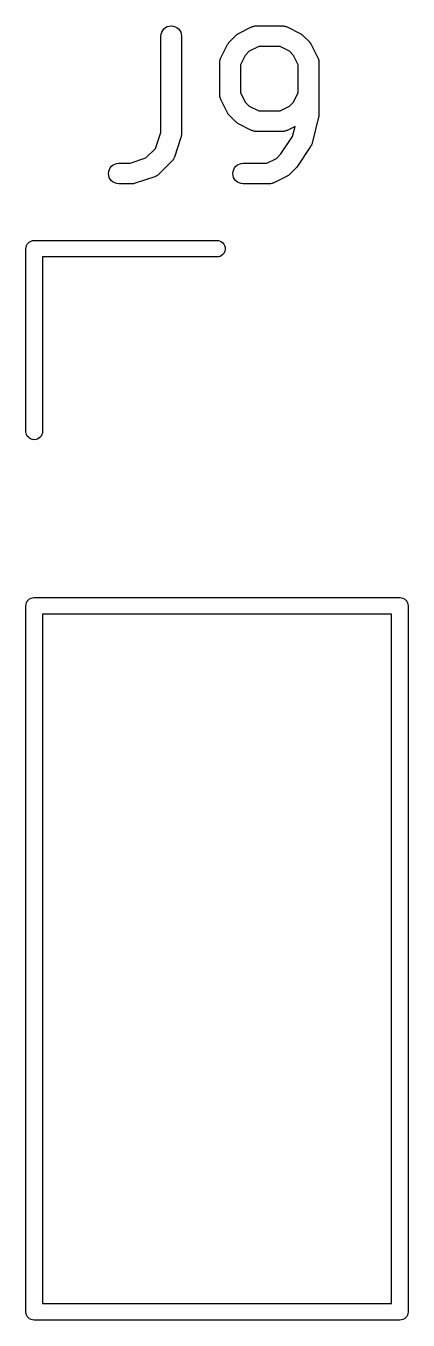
# Model space of a CAD drawing. Extents: x 0.26 to 6.88, y 0.69 to 3.68.
# Drawn here: x 4.1703 to 4.2797, y 0.9953 to 1.3662 of the extents above; entities that cross this region are included whole.
import ezdxf

# ---------------------------------------------------------------- set-up
doc = ezdxf.new("R2010")
doc.units = 0
doc.header["$MEASUREMENT"] = 0
doc.layers.add('BLACK', color=7, linetype='CONTINUOUS')

msp = doc.modelspace()

# ---------------------------------------------------------------- linework, layer by layer
at = {"layer": 'BLACK', "linetype": 'CONTINUOUS'}
for p, q in [((4.20944, 1.36496), (4.20981, 1.3654)), ((4.20981, 1.3654), (4.21026, 1.36576)), ((4.21026, 1.36576), (4.21077, 1.36603)), ((4.21077, 1.36603), (4.21132, 1.36619)), ((4.21132, 1.36619), (4.2119, 1.36624)), ((4.2119, 1.36624), (4.21247, 1.36618)), ((4.21247, 1.36618), (4.21302, 1.36601)), ((4.21302, 1.36601), (4.21353, 1.36574)), ((4.21353, 1.36574), (4.21397, 1.36537)), ((4.21397, 1.36537), (4.21434, 1.36493)), ((4.23118, 1.36406), (4.23493, 1.36593)), ((4.23493, 1.36593), (4.23497, 1.36595)), ((4.23497, 1.36595), (4.23505, 1.36598)), ((4.23505, 1.36598), (4.23512, 1.36602)), ((4.23512, 1.36602), (4.23532, 1.36608)), ((4.23532, 1.36608), (4.23551, 1.36615)), ((4.23551, 1.36615), (4.23559, 1.36616)), ((4.23559, 1.36616), (4.23568, 1.36619)), ((4.23568, 1.36619), (4.23588, 1.36621)), ((4.23588, 1.36621), (4.23608, 1.36624)), ((4.23608, 1.36624), (4.23616, 1.36624)), ((4.23616, 1.36624), (4.23625, 1.36624)), ((4.23625, 1.36624), (4.24375, 1.36624)), ((4.24375, 1.36624), (4.24379, 1.36624)), ((4.24379, 1.36624), (4.24388, 1.36623)), ((4.24388, 1.36623), (4.24396, 1.36624)), ((4.24396, 1.36624), (4.24416, 1.3662)), ((4.24416, 1.3662), (4.24436, 1.36618)), ((4.24436, 1.36618), (4.24444, 1.36615)), ((4.24444, 1.36615), (4.24453, 1.36614)), ((4.24453, 1.36614), (4.24472, 1.36607)), ((4.24472, 1.36607), (4.24491, 1.36601)), ((4.24491, 1.36601), (4.24499, 1.36596)), ((4.24499, 1.36596), (4.24507, 1.36593)), ((4.24507, 1.36593), (4.24882, 1.36406)), ((4.20892, 1.36333), (4.20899, 1.36391)), ((4.20892, 1.36329), (4.20892, 1.36333)), ((4.20892, 1.33565), (4.20892, 1.36329)), ((4.20899, 1.36391), (4.20916, 1.36446)), ((4.20916, 1.36446), (4.20944, 1.36496)), ((4.21434, 1.36493), (4.21461, 1.36442)), ((4.21461, 1.36442), (4.21477, 1.36387)), ((4.21477, 1.36387), (4.21483, 1.36329)), ((4.21483, 1.36329), (4.21483, 1.33517)), ((4.22832, 1.36138), (4.22843, 1.3615)), ((4.22843, 1.3615), (4.22854, 1.36163)), ((4.22854, 1.36163), (4.23041, 1.36351)), ((4.23041, 1.36351), (4.23044, 1.36353)), ((4.23044, 1.36353), (4.23057, 1.36364)), ((4.23057, 1.36364), (4.23069, 1.36375)), ((4.23069, 1.36375), (4.23079, 1.36382)), ((4.23079, 1.36382), (4.23089, 1.36389)), ((4.23089, 1.36389), (4.23104, 1.36397)), ((4.23104, 1.36397), (4.23118, 1.36406)), ((4.24882, 1.36406), (4.24885, 1.36404)), ((4.24885, 1.36404), (4.24899, 1.36395)), ((4.24899, 1.36395), (4.24914, 1.36387)), ((4.24914, 1.36387), (4.24923, 1.36379)), ((4.24923, 1.36379), (4.24934, 1.36373)), ((4.24934, 1.36373), (4.24946, 1.36361)), ((4.24946, 1.36361), (4.24959, 1.36351)), ((4.24959, 1.36351), (4.25146, 1.36163)), ((4.25146, 1.36163), (4.25149, 1.3616)), ((4.25149, 1.3616), (4.25159, 1.36147)), ((4.22611, 1.35711), (4.22798, 1.36086)), ((4.22798, 1.36086), (4.228, 1.3609)), ((4.228, 1.3609), (4.22809, 1.36104)), ((4.22809, 1.36104), (4.22817, 1.36119)), ((4.22817, 1.36119), (4.22825, 1.36128)), ((4.22825, 1.36128), (4.22832, 1.36138)), ((4.23305, 1.35779), (4.2317, 1.3551)), ((4.23425, 1.35899), (4.23305, 1.35779)), ((4.23695, 1.36034), (4.23425, 1.35899)), ((4.24305, 1.36034), (4.23695, 1.36034)), ((4.24575, 1.35899), (4.24305, 1.36034)), ((4.24695, 1.35779), (4.24575, 1.35899)), ((4.24829, 1.3551), (4.24695, 1.35779)), ((4.25159, 1.36147), (4.25171, 1.36135)), ((4.25171, 1.36135), (4.25177, 1.36125)), ((4.25177, 1.36125), (4.25185, 1.36115)), ((4.25185, 1.36115), (4.25192, 1.361)), ((4.25192, 1.361), (4.25201, 1.36086)), ((4.25201, 1.36086), (4.25389, 1.35711)), ((4.2258, 1.35601), (4.22584, 1.35621)), ((4.22581, 1.35592), (4.2258, 1.35601)), ((4.2258, 1.35583), (4.22581, 1.35592)), ((4.2258, 1.35579), (4.2258, 1.35583)), ((4.2258, 1.34642), (4.2258, 1.35579)), ((4.22584, 1.35621), (4.22586, 1.35641)), ((4.22586, 1.35641), (4.22589, 1.35649)), ((4.22589, 1.35649), (4.2259, 1.35658)), ((4.2259, 1.35658), (4.22597, 1.35676)), ((4.22597, 1.35676), (4.22604, 1.35696)), ((4.22604, 1.35696), (4.22608, 1.35703)), ((4.22608, 1.35703), (4.22611, 1.35711)), ((4.2317, 1.3551), (4.2317, 1.34712)), ((4.24829, 1.34712), (4.24829, 1.3551)), ((4.25389, 1.35711), (4.25391, 1.35708)), ((4.25391, 1.35708), (4.25394, 1.35699)), ((4.25394, 1.35699), (4.25398, 1.35692)), ((4.25398, 1.35692), (4.25404, 1.35672)), ((4.25404, 1.35672), (4.2541, 1.35654)), ((4.2541, 1.35654), (4.25412, 1.35645)), ((4.25412, 1.35645), (4.25414, 1.35637)), ((4.25414, 1.35637), (4.25416, 1.35617)), ((4.25416, 1.35617), (4.25419, 1.35597)), ((4.25419, 1.35597), (4.25419, 1.35588)), ((4.25419, 1.35588), (4.2542, 1.35579)), ((4.2542, 1.35579), (4.2542, 1.34079)), ((4.2317, 1.34712), (4.23305, 1.34442)), ((4.24695, 1.34442), (4.24829, 1.34712)), ((4.22581, 1.34633), (4.2258, 1.34642)), ((4.2258, 1.34625), (4.22581, 1.34633)), ((4.22583, 1.34605), (4.2258, 1.34625)), ((4.22585, 1.34585), (4.22583, 1.34605)), ((4.22588, 1.34576), (4.22585, 1.34585)), ((4.22589, 1.34568), (4.22588, 1.34576)), ((4.22596, 1.34549), (4.22589, 1.34568)), ((4.22602, 1.34529), (4.22596, 1.34549)), ((4.22606, 1.34522), (4.22602, 1.34529)), ((4.22609, 1.34514), (4.22606, 1.34522)), ((4.22611, 1.3451), (4.22609, 1.34514)), ((4.22798, 1.34135), (4.22611, 1.3451)), ((4.23305, 1.34442), (4.23425, 1.34322)), ((4.23425, 1.34322), (4.23695, 1.34187)), ((4.24305, 1.34187), (4.24575, 1.34322)), ((4.24575, 1.34322), (4.24695, 1.34442)), ((4.22807, 1.34121), (4.22798, 1.34135)), ((4.22815, 1.34106), (4.22807, 1.34121)), ((4.22822, 1.34097), (4.22815, 1.34106)), ((4.22829, 1.34086), (4.22822, 1.34097)), ((4.2284, 1.34074), (4.22829, 1.34086)), ((4.22851, 1.34061), (4.2284, 1.34074)), ((4.22854, 1.34058), (4.22851, 1.34061)), ((4.23041, 1.33871), (4.22854, 1.34058)), ((4.23695, 1.34187), (4.24305, 1.34187)), ((4.25411, 1.34008), (4.25224, 1.33258)), ((4.25412, 1.34013), (4.25411, 1.34008)), ((4.25413, 1.34018), (4.25412, 1.34013)), ((4.25416, 1.34041), (4.25413, 1.34018)), ((4.2542, 1.34065), (4.25416, 1.34041)), ((4.2542, 1.34075), (4.25419, 1.3407)), ((4.25419, 1.3407), (4.2542, 1.34065)), ((4.2542, 1.34079), (4.2542, 1.34075)), ((4.20742, 1.33114), (4.20892, 1.33565)), ((4.23054, 1.3386), (4.23041, 1.33871)), ((4.23066, 1.33849), (4.23054, 1.3386)), ((4.23076, 1.33842), (4.23066, 1.33849)), ((4.23086, 1.33834), (4.23076, 1.33842)), ((4.231, 1.33826), (4.23086, 1.33834)), ((4.23114, 1.33817), (4.231, 1.33826)), ((4.23118, 1.33815), (4.23114, 1.33817)), ((4.23493, 1.33628), (4.23118, 1.33815)), ((4.23501, 1.33625), (4.23493, 1.33628)), ((4.23509, 1.33621), (4.23501, 1.33625)), ((4.23528, 1.33615), (4.23509, 1.33621)), ((4.23547, 1.33607), (4.23528, 1.33615)), ((4.23555, 1.33606), (4.23547, 1.33607)), ((4.23563, 1.33603), (4.23555, 1.33606)), ((4.23583, 1.33601), (4.23563, 1.33603)), ((4.23603, 1.33598), (4.23583, 1.33601)), ((4.23612, 1.33598), (4.23603, 1.33598)), ((4.23621, 1.33597), (4.23612, 1.33598)), ((4.23625, 1.33597), (4.23621, 1.33597)), ((4.24375, 1.33597), (4.23625, 1.33597)), ((4.24383, 1.33598), (4.24375, 1.33597)), ((4.24392, 1.33597), (4.24383, 1.33598)), ((4.24412, 1.336), (4.24392, 1.33597)), ((4.24432, 1.33602), (4.24412, 1.336)), ((4.2444, 1.33605), (4.24432, 1.33602)), ((4.24449, 1.33606), (4.2444, 1.33605)), ((4.24468, 1.33613), (4.24449, 1.33606)), ((4.24487, 1.33619), (4.24468, 1.33613)), ((4.24495, 1.33623), (4.24487, 1.33619)), ((4.24503, 1.33626), (4.24495, 1.33623)), ((4.24507, 1.33628), (4.24503, 1.33626)), ((4.24736, 1.33743), (4.24507, 1.33628)), ((4.24663, 1.33451), (4.24736, 1.33743)), ((4.21468, 1.33424), (4.2128, 1.32861)), ((4.21471, 1.3344), (4.21468, 1.33424)), ((4.21476, 1.33456), (4.21471, 1.3344)), ((4.21478, 1.33468), (4.21476, 1.33456)), ((4.21481, 1.3348), (4.21478, 1.33468)), ((4.21483, 1.33513), (4.21481, 1.33496)), ((4.21481, 1.33496), (4.21481, 1.3348)), ((4.21483, 1.33517), (4.21483, 1.33513)), ((4.24333, 1.32955), (4.24663, 1.33451)), ((4.25192, 1.33183), (4.25183, 1.33166)), ((4.25203, 1.332), (4.25192, 1.33183)), ((4.25206, 1.33209), (4.25203, 1.332)), ((4.2521, 1.33217), (4.25206, 1.33209)), ((4.25216, 1.33236), (4.2521, 1.33217)), ((4.25223, 1.33254), (4.25216, 1.33236)), ((4.25224, 1.33258), (4.25223, 1.33254)), ((4.20015, 1.32687), (4.20466, 1.32838)), ((4.20466, 1.32838), (4.20742, 1.33114)), ((4.21263, 1.32823), (4.21255, 1.32805)), ((4.21273, 1.32841), (4.21263, 1.32823)), ((4.21275, 1.32849), (4.21273, 1.32841)), ((4.21279, 1.32857), (4.21275, 1.32849)), ((4.2128, 1.32861), (4.21279, 1.32857)), ((4.2393, 1.32687), (4.242, 1.32822)), ((4.242, 1.32822), (4.24333, 1.32955)), ((4.25183, 1.33166), (4.24808, 1.32603)), ((4.19393, 1.32394), (4.19399, 1.32452)), ((4.19399, 1.32452), (4.19416, 1.32507)), ((4.19416, 1.32507), (4.19443, 1.32557)), ((4.19443, 1.32557), (4.1948, 1.32602)), ((4.1948, 1.32602), (4.19524, 1.32638)), ((4.19524, 1.32638), (4.19575, 1.32665)), ((4.19575, 1.32665), (4.1963, 1.32682)), ((4.1963, 1.32682), (4.19688, 1.32687)), ((4.19688, 1.32687), (4.20015, 1.32687)), ((4.21209, 1.32746), (4.20834, 1.32371)), ((4.21214, 1.32753), (4.21209, 1.32746)), ((4.21221, 1.32758), (4.21214, 1.32753)), ((4.21233, 1.32775), (4.21221, 1.32758)), ((4.21246, 1.3279), (4.21233, 1.32775)), ((4.2125, 1.32798), (4.21246, 1.3279)), ((4.21255, 1.32805), (4.2125, 1.32798)), ((4.22955, 1.32394), (4.22961, 1.32452)), ((4.22961, 1.32452), (4.22978, 1.32507)), ((4.22978, 1.32507), (4.23005, 1.32557)), ((4.23005, 1.32557), (4.23042, 1.32602)), ((4.23042, 1.32602), (4.23087, 1.32638)), ((4.23087, 1.32638), (4.23137, 1.32665)), ((4.23137, 1.32665), (4.23193, 1.32682)), ((4.23193, 1.32682), (4.2325, 1.32687)), ((4.2325, 1.32687), (4.2393, 1.32687)), ((4.24771, 1.32558), (4.24584, 1.32371)), ((4.24788, 1.32579), (4.24771, 1.32558)), ((4.24806, 1.326), (4.24788, 1.32579)), ((4.24808, 1.32603), (4.24806, 1.326)), ((4.24808, 1.32603), (4.24808, 1.32603)), ((4.24808, 1.32603), (4.24808, 1.32603)), ((4.24808, 1.32603), (4.24808, 1.32603)), ((4.19398, 1.32337), (4.19393, 1.32394)), ((4.19414, 1.32282), (4.19398, 1.32337)), ((4.19441, 1.32231), (4.19414, 1.32282)), ((4.19477, 1.32186), (4.19441, 1.32231)), ((4.19521, 1.32149), (4.19477, 1.32186)), ((4.19572, 1.32121), (4.19521, 1.32149)), ((4.19626, 1.32103), (4.19572, 1.32121)), ((4.19684, 1.32097), (4.19626, 1.32103)), ((4.19688, 1.32097), (4.19684, 1.32097)), ((4.20063, 1.32097), (4.19688, 1.32097)), ((4.20079, 1.32099), (4.20063, 1.32097)), ((4.20096, 1.32099), (4.20079, 1.32099)), ((4.20108, 1.32101), (4.20096, 1.32099)), ((4.2012, 1.32103), (4.20108, 1.32101)), ((4.20136, 1.32107), (4.2012, 1.32103)), ((4.20152, 1.32111), (4.20136, 1.32107)), ((4.20156, 1.32112), (4.20152, 1.32111)), ((4.20719, 1.323), (4.20156, 1.32112)), ((4.20727, 1.32303), (4.20719, 1.323)), ((4.20735, 1.32306), (4.20727, 1.32303)), ((4.20753, 1.32315), (4.20735, 1.32306)), ((4.20771, 1.32323), (4.20753, 1.32315)), ((4.20778, 1.32328), (4.20771, 1.32323)), ((4.20786, 1.32332), (4.20778, 1.32328)), ((4.20802, 1.32345), (4.20786, 1.32332)), ((4.20818, 1.32356), (4.20802, 1.32345)), ((4.20824, 1.32363), (4.20818, 1.32356)), ((4.20831, 1.32368), (4.20824, 1.32363)), ((4.20834, 1.32371), (4.20831, 1.32368)), ((4.2296, 1.32337), (4.22955, 1.32394)), ((4.22976, 1.32282), (4.2296, 1.32337)), ((4.23003, 1.32231), (4.22976, 1.32282)), ((4.23039, 1.32186), (4.23003, 1.32231)), ((4.23083, 1.32149), (4.23039, 1.32186)), ((4.23134, 1.32121), (4.23083, 1.32149)), ((4.23189, 1.32103), (4.23134, 1.32121)), ((4.23246, 1.32097), (4.23189, 1.32103)), ((4.2325, 1.32097), (4.23246, 1.32097)), ((4.24, 1.32097), (4.2325, 1.32097)), ((4.24008, 1.32098), (4.24, 1.32097)), ((4.24017, 1.32097), (4.24008, 1.32098)), ((4.24037, 1.32101), (4.24017, 1.32097)), ((4.24057, 1.32103), (4.24037, 1.32101)), ((4.24066, 1.32105), (4.24057, 1.32103)), ((4.24074, 1.32106), (4.24066, 1.32105)), ((4.24093, 1.32113), (4.24074, 1.32106)), ((4.24112, 1.32119), (4.24093, 1.32113)), ((4.2412, 1.32123), (4.24112, 1.32119)), ((4.24128, 1.32126), (4.2412, 1.32123)), ((4.24132, 1.32128), (4.24128, 1.32126)), ((4.24507, 1.32316), (4.24132, 1.32128)), ((4.24521, 1.32324), (4.24507, 1.32316)), ((4.24536, 1.32332), (4.24521, 1.32324)), ((4.24545, 1.3234), (4.24536, 1.32332)), ((4.24556, 1.32346), (4.24545, 1.3234)), ((4.24568, 1.32358), (4.24556, 1.32346)), ((4.24581, 1.32368), (4.24568, 1.32358)), ((4.24584, 1.32371), (4.24581, 1.32368)), ((4.17026, 1.30236), (4.17031, 1.30283)), ((4.17028, 1.30225), (4.17026, 1.30236)), ((4.17028, 1.24988), (4.17028, 1.30225)), ((4.17031, 1.30283), (4.17044, 1.30327)), ((4.17044, 1.30327), (4.17066, 1.30368)), ((4.17066, 1.30368), (4.17096, 1.30404)), ((4.17096, 1.30404), (4.17132, 1.30434)), ((4.17132, 1.30434), (4.17173, 1.30456)), ((4.17173, 1.30456), (4.17217, 1.30469)), ((4.17217, 1.30469), (4.17252, 1.30472)), ((4.17252, 1.30472), (4.17264, 1.30474)), ((4.17252, 1.30472), (4.17252, 1.30472)), ((4.17264, 1.30474), (4.17275, 1.30472)), ((4.17275, 1.30472), (4.22512, 1.30472)), ((4.22512, 1.30472), (4.22546, 1.30469)), ((4.22546, 1.30469), (4.22591, 1.30456)), ((4.22591, 1.30456), (4.22632, 1.30434)), ((4.22632, 1.30434), (4.22668, 1.30404)), ((4.22668, 1.30404), (4.22697, 1.30368)), ((4.22697, 1.30368), (4.22719, 1.30327)), ((4.22719, 1.30327), (4.22733, 1.30283)), ((4.22733, 1.30283), (4.22737, 1.30236)), ((4.22737, 1.30236), (4.22733, 1.3019)), ((4.22512, 1.3), (4.175, 1.3)), ((4.175, 1.3), (4.175, 1.24988)), ((4.22546, 1.30003), (4.22512, 1.3)), ((4.22591, 1.30017), (4.22546, 1.30003)), ((4.22632, 1.30039), (4.22591, 1.30017)), ((4.22668, 1.30068), (4.22632, 1.30039)), ((4.22697, 1.30104), (4.22668, 1.30068)), ((4.22719, 1.30145), (4.22697, 1.30104)), ((4.22733, 1.3019), (4.22719, 1.30145)), ((4.17031, 1.24954), (4.17028, 1.24988)), ((4.17044, 1.24909), (4.17031, 1.24954)), ((4.17066, 1.24868), (4.17044, 1.24909)), ((4.17096, 1.24832), (4.17066, 1.24868)), ((4.17132, 1.24803), (4.17096, 1.24832)), ((4.17173, 1.24781), (4.17132, 1.24803)), ((4.17217, 1.24767), (4.17173, 1.24781)), ((4.17264, 1.24763), (4.17217, 1.24767)), ((4.1731, 1.24767), (4.17264, 1.24763)), ((4.17355, 1.24781), (4.1731, 1.24767)), ((4.17396, 1.24803), (4.17355, 1.24781)), ((4.17432, 1.24832), (4.17396, 1.24803)), ((4.17461, 1.24868), (4.17432, 1.24832)), ((4.17483, 1.24909), (4.17461, 1.24868)), ((4.17497, 1.24954), (4.17483, 1.24909)), ((4.175, 1.24988), (4.17497, 1.24954)), ((4.17096, 1.20168), (4.17132, 1.20197)), ((4.17132, 1.20197), (4.17173, 1.20219)), ((4.17173, 1.20219), (4.17217, 1.20233)), ((4.17217, 1.20233), (4.17252, 1.20236)), ((4.17252, 1.20236), (4.17264, 1.20237)), ((4.17264, 1.20237), (4.17275, 1.20236)), ((4.17275, 1.20236), (4.27725, 1.20236)), ((4.27725, 1.20236), (4.27736, 1.20237)), ((4.27736, 1.20237), (4.27748, 1.20236)), ((4.27748, 1.20236), (4.27748, 1.20236)), ((4.27748, 1.20236), (4.27783, 1.20233)), ((4.27783, 1.20233), (4.27827, 1.20219)), ((4.27827, 1.20219), (4.27868, 1.20197)), ((4.27868, 1.20197), (4.27904, 1.20168)), ((4.17026, 1.2), (4.17031, 1.20046)), ((4.17028, 1.19988), (4.17026, 1.2)), ((4.17028, 0.997754), (4.17028, 1.19988)), ((4.17031, 1.20046), (4.17044, 1.20091)), ((4.17044, 1.20091), (4.17066, 1.20132)), ((4.17066, 1.20132), (4.17096, 1.20168)), ((4.27904, 1.20168), (4.27934, 1.20132)), ((4.27934, 1.20132), (4.27956, 1.20091)), ((4.27956, 1.20091), (4.27969, 1.20046)), ((4.27969, 1.20046), (4.27974, 1.2)), ((4.27974, 1.2), (4.27972, 1.19988)), ((4.27972, 1.19988), (4.27972, 0.997754)), ((4.175, 1.19764), (4.175, 1)), ((4.275, 1.19764), (4.175, 1.19764)), ((4.275, 1), (4.275, 1.19764)), ((4.175, 1), (4.275, 1)), ((4.17026, 0.997638), (4.17028, 0.997754)), ((4.17031, 0.997175), (4.17026, 0.997638)), ((4.17044, 0.996729), (4.17031, 0.997175)), ((4.17066, 0.996319), (4.17044, 0.996729)), ((4.17096, 0.995959), (4.17066, 0.996319)), ((4.17132, 0.995664), (4.17096, 0.995959)), ((4.17173, 0.995445), (4.17132, 0.995664)), ((4.17217, 0.99531), (4.17173, 0.995445)), ((4.17252, 0.995276), (4.17217, 0.99531)), ((4.17264, 0.995264), (4.17252, 0.995276)), ((4.17252, 0.995276), (4.17252, 0.995276)), ((4.17275, 0.995276), (4.17264, 0.995264)), ((4.27725, 0.995276), (4.17275, 0.995276)), ((4.27736, 0.995264), (4.27725, 0.995276)), ((4.27783, 0.99531), (4.27736, 0.995264)), ((4.27827, 0.995445), (4.27783, 0.99531)), ((4.27868, 0.995664), (4.27827, 0.995445)), ((4.27904, 0.995959), (4.27868, 0.995664)), ((4.27934, 0.996319), (4.27904, 0.995959)), ((4.27956, 0.996729), (4.27934, 0.996319)), ((4.27969, 0.997175), (4.27956, 0.996729)), ((4.27972, 0.997522), (4.27969, 0.997175)), ((4.27972, 0.997754), (4.27974, 0.997638)), ((4.27974, 0.997638), (4.27972, 0.997522))]:
    msp.add_line(p, q, dxfattribs=at)

doc.saveas('drawing.dxf')
